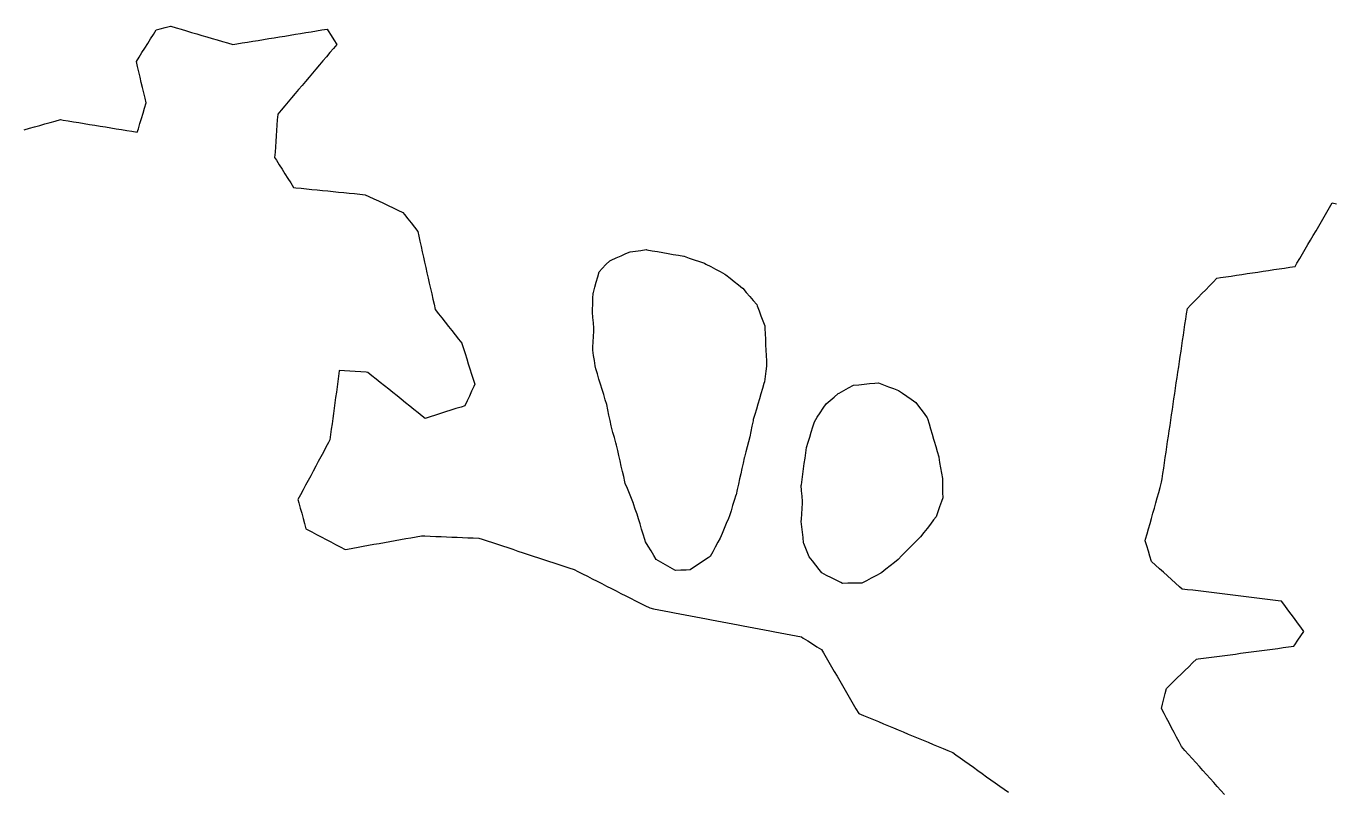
# Model space of a CAD drawing. Header units: millimetres. Extents: x 165 to 2352, y 1753 to 3323.
# Drawn here: x 1573.4 to 1816.4, y 1949.3 to 2091.5 of the extents above; entities that cross this region are included whole.
import ezdxf

# ---------------------------------------------------------------- set-up
doc = ezdxf.new("R2010")
doc.units = ezdxf.units.MM
for name, color, linetype in [('ALL_HOLES', 1, 'Continuous'), ('ALL_ISLANDS', 7, 'Continuous'), ('OUTLINE_ISLAND_01', 7, 'Continuous'), ('OUTLINE_ISLAND_01_HOLE_05', 1, 'Continuous'), ('OUTLINE_ISLAND_01_HOLE_09', 1, 'Continuous')]:
    doc.layers.add(name, color=color, linetype=linetype)

msp = doc.modelspace()

# ---------------------------------------------------------------- linework, layer by layer
at = {"layer": 'ALL_HOLES'}
for points in [[(1685.731, 2049.5506), (1686.7226, 2049.68), (1687.7142, 2049.8093), (1688.7058, 2049.9387), (1688.8082, 2049.9207), (1689.7931, 2049.7477), (1690.778, 2049.5746), (1691.7629, 2049.4015), (1692.7478, 2049.2285), (1693.7327, 2049.0554), (1694.7176, 2048.8823), (1695.7025, 2048.7093), (1695.7395, 2048.6968), (1696.687, 2048.377), (1697.6345, 2048.0571), (1698.5819, 2047.7373), (1699.5294, 2047.4175), (1699.8093, 2047.2684), (1700.692, 2046.7984), (1701.5746, 2046.3283), (1702.4573, 2045.8582), (1703.3399, 2045.3882), (1703.5021, 2045.2592), (1704.2848, 2044.6367), (1705.0674, 2044.0143), (1705.8501, 2043.3919), (1706.6328, 2042.7694), (1706.6464, 2042.7535), (1707.2977, 2041.9946), (1707.949, 2041.2358), (1708.6002, 2040.4769), (1709.2515, 2039.7181), (1709.334, 2039.4993), (1709.6866, 2038.5635), (1710.0392, 2037.6278), (1710.3918, 2036.692), (1710.7444, 2035.7562), (1710.7669, 2035.2727), (1710.8133, 2034.2738), (1710.8596, 2033.2749), (1710.906, 2032.2759), (1710.9524, 2031.277), (1710.9988, 2030.2781), (1711.0451, 2029.2792), (1711.0915, 2028.2802), (1710.9617, 2027.3509), (1710.8234, 2026.3605), (1710.6851, 2025.3701), (1710.5962, 2025.0682), (1710.3136, 2024.109), (1710.031, 2023.1498), (1709.7484, 2022.1905), (1709.4658, 2021.2313), (1709.1832, 2020.2721), (1708.9006, 2019.3128), (1708.618, 2018.3536), (1708.5666, 2018.1062), (1708.3629, 2017.1272), (1708.1592, 2016.1481), (1707.9555, 2015.1691), (1707.7518, 2014.1901), (1707.5011, 2013.3074), (1707.2279, 2012.3454), (1706.9548, 2011.3835), (1706.9187, 2011.2206), (1706.7025, 2010.2442), (1706.4864, 2009.2679), (1706.2702, 2008.2915), (1706.0541, 2007.3152), (1705.8379, 2006.3388), (1705.6217, 2005.3625), (1705.4056, 2004.3861), (1705.3697, 2004.2711), (1705.0724, 2003.3163), (1704.7751, 2002.3615), (1704.4777, 2001.4068), (1704.1804, 2000.452), (1703.9757, 1999.9668), (1703.587, 1999.0454), (1703.1983, 1998.1241), (1702.8096, 1997.2027), (1702.4209, 1996.2813), (1702.0199, 1995.5397), (1701.5442, 1994.6601), (1701.0685, 1993.7805), (1700.5928, 1992.9009), (1700.196, 1992.6349), (1699.3653, 1992.0782), (1698.5346, 1991.5215), (1697.7039, 1990.9648), (1696.8732, 1990.4081), (1696.1437, 1990.3775), (1695.1446, 1990.3356), (1694.1455, 1990.2938), (1694.0213, 1990.3656), (1693.1558, 1990.8665), (1692.2903, 1991.3673), (1691.4248, 1991.8682), (1690.5592, 1992.3691), (1690.1122, 1993.0986), (1689.5897, 1993.9513), (1689.0673, 1994.8039), (1688.5448, 1995.6566), (1688.4194, 1996.0751), (1688.1322, 1997.0329), (1687.8451, 1997.9908), (1687.5579, 1998.9487), (1687.2707, 1999.9066), (1686.986, 2000.763), (1686.6706, 2001.7119), (1686.3551, 2002.6609), (1686.3222, 2002.7412), (1685.9431, 2003.6666), (1685.5641, 2004.592), (1685.1851, 2005.5174), (1684.806, 2006.4428), (1684.7302, 2006.7728), (1684.5061, 2007.7474), (1684.2821, 2008.722), (1684.058, 2009.6965), (1683.834, 2010.6711), (1683.6099, 2011.6457), (1683.3858, 2012.6203), (1683.1618, 2013.5949), (1683.0351, 2014.0496), (1682.7668, 2015.0129), (1682.4984, 2015.9763), (1682.23, 2016.9396), (1682.1745, 2017.2103), (1681.9737, 2018.1899), (1681.7728, 2019.1695), (1681.5719, 2020.1491), (1681.3711, 2021.1287), (1681.0865, 2022.0497), (1680.7913, 2023.0051), (1680.4961, 2023.9606), (1680.2008, 2024.916), (1679.9056, 2025.8714), (1679.6104, 2026.8268), (1679.3152, 2027.7823), (1679.2287, 2028.3186), (1679.0697, 2029.3058), (1678.9106, 2030.2931), (1678.7515, 2031.2804), (1678.7859, 2031.8075), (1678.8511, 2032.8054), (1678.9163, 2033.8033), (1678.9815, 2034.8011), (1678.9414, 2035.3263), (1678.8654, 2036.3234), (1678.7893, 2037.3205), (1678.7133, 2038.3176), (1678.7288, 2038.8329), (1678.759, 2039.8325), (1678.7892, 2040.832), (1678.8193, 2041.8316), (1678.8654, 2041.9922), (1679.1407, 2042.9536), (1679.4161, 2043.9149), (1679.6915, 2044.8762), (1679.9669, 2045.8376), (1680.5218, 2046.4231), (1681.2097, 2047.1489), (1681.8976, 2047.8747), (1682.1824, 2047.9992), (1683.0987, 2048.3998), (1684.0149, 2048.8004), (1684.9312, 2049.201)], [(1731.9225, 2025.1953), (1732.8537, 2024.8309), (1733.7849, 2024.4665), (1734.7161, 2024.102), (1735.6474, 2023.7376), (1736.3489, 2023.2551), (1737.1729, 2022.6884), (1737.9968, 2022.1217), (1738.8207, 2021.555), (1739.1836, 2021.0692), (1739.782, 2020.268), (1740.3805, 2019.4668), (1740.9789, 2018.6656), (1741.0174, 2018.5363), (1741.303, 2017.578), (1741.5885, 2016.6196), (1741.8741, 2015.6612), (1742.1596, 2014.7029), (1742.2648, 2014.337), (1742.5411, 2013.3759), (1742.8174, 2012.4148), (1743.0937, 2011.4537), (1743.1094, 2011.3622), (1743.2784, 2010.3766), (1743.4474, 2009.3909), (1743.6165, 2008.4053), (1743.7855, 2007.4197), (1743.7956, 2006.7901), (1743.8117, 2005.7902), (1743.8278, 2004.7904), (1743.8439, 2003.7905), (1743.5984, 2003.0958), (1743.2652, 2002.1529), (1742.932, 2001.21), (1742.5988, 2000.2672), (1742.159, 1999.7014), (1741.5452, 1998.9119), (1740.9315, 1998.1224), (1740.3177, 1997.3329), (1739.7039, 1996.5434), (1739.0614, 1995.8985), (1738.3556, 1995.1901), (1737.6498, 1994.4817), (1736.944, 1993.7733), (1736.2382, 1993.0649), (1735.5324, 1992.3565), (1734.8478, 1991.7992), (1734.0723, 1991.1679), (1733.2967, 1990.5366), (1732.5212, 1989.9054), (1732.3193, 1989.7993), (1731.4339, 1989.3344), (1730.5486, 1988.8694), (1729.6633, 1988.4044), (1728.778, 1987.9394), (1728.2105, 1987.935), (1727.2105, 1987.9272), (1726.2105, 1987.9194), (1725.2106, 1987.9116), (1724.9229, 1988.0548), (1724.0277, 1988.5005), (1723.1325, 1988.9461), (1722.2373, 1989.3918), (1721.3421, 1989.8374), (1720.8478, 1990.4797), (1720.2378, 1991.2722), (1719.6279, 1992.0646), (1719.018, 1992.8571), (1718.7567, 1993.4813), (1718.3705, 1994.4038), (1717.9844, 1995.3262), (1717.9713, 1995.4468), (1717.8634, 1996.4409), (1717.7555, 1997.4351), (1717.6476, 1998.4292), (1717.5397, 1999.4234), (1717.5676, 1999.8425), (1717.6341, 2000.8403), (1717.7006, 2001.8381), (1717.767, 2002.8359), (1717.746, 2003.1421), (1717.6774, 2004.1398), (1717.6089, 2005.1374), (1717.5403, 2006.135), (1717.5511, 2006.2124), (1717.6893, 2007.2028), (1717.8275, 2008.1932), (1717.9657, 2009.1836), (1718.1039, 2010.174), (1718.2421, 2011.1645), (1718.3802, 2012.1549), (1718.5184, 2013.1453), (1718.5262, 2013.1707), (1718.819, 2014.1269), (1719.1118, 2015.083), (1719.4046, 2016.0392), (1719.6974, 2016.9954), (1719.9902, 2017.9515), (1720.522, 2018.7724), (1721.0657, 2019.6116), (1721.6094, 2020.4509), (1722.1531, 2021.2902), (1722.8842, 2021.8972), (1723.6536, 2022.536), (1724.423, 2023.1748), (1724.601, 2023.2737), (1725.4751, 2023.7594), (1726.3492, 2024.2451), (1727.2233, 2024.7309), (1727.2669, 2024.7352), (1728.2621, 2024.8335), (1729.2572, 2024.9319), (1730.2524, 2025.0303), (1731.2475, 2025.1286)]]:
    msp.add_lwpolyline(points, close=True, dxfattribs=at)
at = {"layer": 'ALL_ISLANDS'}
for points in [[(1573.0012, 2072.2228), (1573.9645, 2072.4913), (1574.9278, 2072.7597), (1575.8911, 2073.0282), (1576.8544, 2073.2967), (1577.8177, 2073.5651), (1578.781, 2073.8336), (1579.7443, 2074.102), (1580.2163, 2074.0252), (1581.2033, 2073.8644), (1582.1903, 2073.7037), (1583.1773, 2073.543), (1584.1643, 2073.3823), (1585.1513, 2073.2215), (1586.1383, 2073.0608), (1587.1253, 2072.9001), (1588.1123, 2072.7394), (1589.0993, 2072.5786), (1590.0863, 2072.4179), (1591.0733, 2072.2572), (1592.0603, 2072.0964), (1593.0473, 2071.9357), (1594.0343, 2071.775), (1594.2299, 2072.4198), (1594.5202, 2073.3767), (1594.8106, 2074.3336), (1595.1009, 2075.2906), (1595.3912, 2076.2475), (1595.6815, 2077.2044), (1595.4675, 2078.1158), (1595.2388, 2079.0893), (1595.0102, 2080.0628), (1594.7815, 2081.0363), (1594.5529, 2082.0098), (1594.3242, 2082.9833), (1594.0955, 2083.9568), (1593.8669, 2084.9303), (1594.3662, 2085.7228), (1594.8992, 2086.5688), (1595.4323, 2087.4149), (1595.9654, 2088.261), (1596.4985, 2089.107), (1597.0315, 2089.9531), (1597.5646, 2090.7992), (1598.2584, 2090.9793), (1599.2263, 2091.2307), (1600.1942, 2091.4821), (1600.2805, 2091.4567), (1601.2399, 2091.1748), (1602.1994, 2090.8929), (1603.1588, 2090.611), (1604.1182, 2090.3291), (1605.0777, 2090.0472), (1606.0371, 2089.7653), (1606.9966, 2089.4834), (1607.956, 2089.2015), (1608.9155, 2088.9196), (1609.8749, 2088.6377), (1610.8344, 2088.3558), (1611.7938, 2088.074), (1612.5759, 2088.2016), (1613.5629, 2088.3626), (1614.5498, 2088.5236), (1615.5368, 2088.6846), (1616.5237, 2088.8457), (1617.5107, 2089.0067), (1618.4976, 2089.1677), (1619.4846, 2089.3288), (1620.4715, 2089.4898), (1621.4585, 2089.6508), (1622.4454, 2089.8118), (1623.4323, 2089.9729), (1624.4193, 2090.1339), (1625.4062, 2090.2949), (1626.3932, 2090.456), (1627.3801, 2090.617), (1628.3671, 2090.778), (1629.354, 2090.9391), (1629.5525, 2090.6145), (1630.0741, 2089.7613), (1630.5957, 2088.9081), (1631.1173, 2088.0549), (1630.5005, 2087.3273), (1629.8539, 2086.5644), (1629.2074, 2085.8016), (1628.5608, 2085.0388), (1627.9142, 2084.2759), (1627.2676, 2083.5131), (1626.621, 2082.7503), (1625.9744, 2081.9874), (1625.3278, 2081.2246), (1624.6812, 2080.4618), (1624.0346, 2079.6989), (1623.388, 2078.9361), (1622.7414, 2078.1733), (1622.0948, 2077.4104), (1621.4482, 2076.6476), (1620.8016, 2075.8848), (1620.155, 2075.1219), (1620.1503, 2075.0554), (1620.0789, 2074.058), (1620.0076, 2073.0605), (1619.9363, 2072.0631), (1619.8649, 2071.0656), (1619.7936, 2070.0682), (1619.7223, 2069.0707), (1619.6509, 2068.0733), (1619.5796, 2067.0758), (1619.9024, 2066.5622), (1620.4344, 2065.7154), (1620.9665, 2064.8687), (1621.4986, 2064.022), (1622.0306, 2063.1753), (1622.5627, 2062.3286), (1623.0947, 2061.4819), (1623.4913, 2061.4425), (1624.4864, 2061.3437), (1625.4815, 2061.2449), (1626.4766, 2061.1462), (1627.4717, 2061.0474), (1628.4668, 2060.9486), (1629.4619, 2060.8498), (1630.457, 2060.751), (1631.4521, 2060.6522), (1632.4472, 2060.5534), (1633.4423, 2060.4546), (1634.4375, 2060.3558), (1635.4326, 2060.257), (1636.4277, 2060.1582), (1637.098, 2059.8398), (1638.0013, 2059.4107), (1638.9046, 2058.9816), (1639.8078, 2058.5526), (1640.7111, 2058.1235), (1641.6144, 2057.6944), (1642.5176, 2057.2654), (1643.4209, 2056.8363), (1643.7073, 2056.4739), (1644.3274, 2055.6894), (1644.9474, 2054.9049), (1645.5675, 2054.1203), (1646.1876, 2053.3358), (1646.3815, 2052.4717), (1646.6005, 2051.496), (1646.8195, 2050.5202), (1647.0385, 2049.5445), (1647.2575, 2048.5688), (1647.4765, 2047.5931), (1647.6955, 2046.6173), (1647.9145, 2045.6416), (1648.1335, 2044.6659), (1648.3525, 2043.6902), (1648.5715, 2042.7144), (1648.7905, 2041.7387), (1649.0095, 2040.763), (1649.2285, 2039.7873), (1649.4475, 2038.8115), (1650.058, 2038.0336), (1650.6754, 2037.247), (1651.2928, 2036.4603), (1651.9102, 2035.6737), (1652.5276, 2034.887), (1653.145, 2034.1004), (1653.7624, 2033.3138), (1654.3798, 2032.5271), (1654.382, 2032.5203), (1654.6882, 2031.5684), (1654.9945, 2030.6164), (1655.3007, 2029.6644), (1655.6069, 2028.7125), (1655.9132, 2027.7605), (1656.2194, 2026.8086), (1656.5256, 2025.8566), (1656.8318, 2024.9047), (1656.651, 2024.5222), (1656.2235, 2023.6181), (1655.7961, 2022.7141), (1655.3686, 2021.8101), (1654.9411, 2020.906), (1654.2471, 2020.6864), (1653.2938, 2020.3846), (1652.3404, 2020.0828), (1651.387, 2019.781), (1650.4336, 2019.4792), (1649.4803, 2019.1774), (1648.5269, 2018.8756), (1647.5735, 2018.5738), (1647.044, 2018.997), (1646.2629, 2019.6214), (1645.4818, 2020.2458), (1644.7007, 2020.8702), (1643.9196, 2021.4946), (1643.1385, 2022.119), (1642.3574, 2022.7434), (1641.5763, 2023.3678), (1640.7952, 2023.9922), (1640.0141, 2024.6166), (1639.233, 2025.241), (1638.4519, 2025.8654), (1637.6708, 2026.4898), (1636.8897, 2027.1142), (1636.5833, 2027.1354), (1635.5857, 2027.2044), (1634.5881, 2027.2735), (1633.5904, 2027.3425), (1632.5928, 2027.4115), (1631.5952, 2027.4806), (1631.5899, 2027.4409), (1631.4567, 2026.4498), (1631.3234, 2025.4588), (1631.1902, 2024.4677), (1631.0569, 2023.4766), (1630.9237, 2022.4855), (1630.7905, 2021.4944), (1630.6572, 2020.5033), (1630.524, 2019.5122), (1630.3908, 2018.5212), (1630.2575, 2017.5301), (1630.1243, 2016.539), (1629.9911, 2015.5479), (1629.8578, 2014.5568), (1629.5982, 2014.0737), (1629.1249, 2013.1928), (1628.6515, 2012.3119), (1628.1782, 2011.431), (1627.7049, 2010.5501), (1627.2316, 2009.6692), (1626.7582, 2008.7884), (1626.2849, 2007.9075), (1625.8116, 2007.0266), (1625.3382, 2006.1457), (1624.8649, 2005.2648), (1624.3916, 2004.3839), (1623.9182, 2003.5031), (1624.0875, 2002.8794), (1624.3494, 2001.9144), (1624.6114, 2000.9493), (1624.8733, 1999.9842), (1625.1352, 1999.0191), (1625.3972, 1998.054), (1625.602, 1997.9458), (1626.4861, 1997.4785), (1627.3702, 1997.0113), (1628.2544, 1996.544), (1629.1385, 1996.0768), (1630.0226, 1995.6095), (1630.9067, 1995.1423), (1631.7909, 1994.675), (1632.675, 1994.2078), (1633.1228, 1994.2876), (1634.1073, 1994.4631), (1635.0918, 1994.6386), (1636.0763, 1994.814), (1637.0608, 1994.9895), (1638.0453, 1995.165), (1639.0297, 1995.3405), (1640.0142, 1995.516), (1640.9987, 1995.6914), (1641.9832, 1995.8669), (1642.9677, 1996.0424), (1643.9522, 1996.2179), (1644.9366, 1996.3934), (1645.9211, 1996.5688), (1646.9056, 1996.7443), (1647.5386, 1996.7189), (1648.5378, 1996.6787), (1649.537, 1996.6386), (1650.5362, 1996.5984), (1651.5354, 1996.5583), (1652.5346, 1996.5181), (1653.5338, 1996.478), (1654.533, 1996.4378), (1655.5322, 1996.3977), (1656.5314, 1996.3575), (1657.5306, 1996.3174), (1658.1785, 1996.1048), (1659.1287, 1995.793), (1660.0788, 1995.4812), (1661.029, 1995.1694), (1661.9791, 1994.8577), (1662.9293, 1994.5459), (1663.8794, 1994.2341), (1664.8296, 1993.9223), (1665.7798, 1993.6105), (1666.7299, 1993.2988), (1667.6801, 1992.987), (1668.6302, 1992.6752), (1669.5804, 1992.3634), (1670.5305, 1992.0516), (1671.4807, 1991.7399), (1672.4308, 1991.4281), (1673.381, 1991.1163), (1674.3311, 1990.8045), (1675.2813, 1990.4927), (1675.9813, 1990.1362), (1676.8724, 1989.6824), (1677.7635, 1989.2286), (1678.6545, 1988.7748), (1679.5456, 1988.3209), (1680.4367, 1987.8671), (1681.3278, 1987.4133), (1682.2189, 1986.9594), (1683.11, 1986.5056), (1684.0011, 1986.0518), (1684.8922, 1985.598), (1685.7833, 1985.1441), (1686.6744, 1984.6903), (1687.5654, 1984.2365), (1688.4565, 1983.7826), (1689.3476, 1983.3288), (1690.0578, 1983.1932), (1691.0401, 1983.0056), (1692.0223, 1982.818), (1693.0046, 1982.6304), (1693.9868, 1982.4428), (1694.9691, 1982.2552), (1695.9513, 1982.0676), (1696.9335, 1981.88), (1697.9158, 1981.6924), (1698.898, 1981.5048), (1699.8803, 1981.3172), (1700.8625, 1981.1297), (1701.8448, 1980.9421), (1702.827, 1980.7545), (1703.8093, 1980.5669), (1704.7915, 1980.3793), (1705.7738, 1980.1917), (1706.756, 1980.0041), (1707.7383, 1979.8165), (1708.7205, 1979.6289), (1709.7028, 1979.4413), (1710.685, 1979.2537), (1711.6672, 1979.0661), (1712.6495, 1978.8785), (1713.6317, 1978.6909), (1714.614, 1978.5033), (1715.5962, 1978.3157), (1716.5785, 1978.1282), (1717.5607, 1977.9406), (1717.901, 1977.7282), (1718.7493, 1977.1987), (1719.5977, 1976.6692), (1720.446, 1976.1397), (1721.2943, 1975.6103), (1721.6709, 1974.9643), (1722.1746, 1974.1004), (1722.6782, 1973.2365), (1723.1819, 1972.3726), (1723.6856, 1971.5087), (1724.1892, 1970.6448), (1724.6929, 1969.7809), (1725.1965, 1968.917), (1725.7002, 1968.0531), (1726.2039, 1967.1892), (1726.7075, 1966.3253), (1727.2112, 1965.4614), (1727.7148, 1964.5975), (1728.2185, 1963.7336), (1729.1262, 1963.3563), (1730.0496, 1962.9724), (1730.9729, 1962.5885), (1731.8963, 1962.2046), (1732.8197, 1961.8208), (1733.7431, 1961.4369), (1734.6665, 1961.053), (1735.5899, 1960.6692), (1736.5133, 1960.2853), (1737.4367, 1959.9014), (1738.36, 1959.5176), (1739.2834, 1959.1337), (1740.2068, 1958.7498), (1741.1302, 1958.366), (1742.0536, 1957.9821), (1742.977, 1957.5982), (1743.9004, 1957.2144), (1744.8238, 1956.8305), (1745.7471, 1956.4466), (1746.3098, 1956.0443), (1747.1233, 1955.4626), (1747.9367, 1954.881), (1748.7502, 1954.2993), (1749.5636, 1953.7177), (1750.377, 1953.136), (1751.1905, 1952.5544), (1752.0039, 1951.9728), (1752.8174, 1951.3911), (1753.6308, 1950.8095), (1754.4442, 1950.2278), (1755.2577, 1949.6462), (1756.0711, 1949.0645)], [(1796.2474, 1948.6677), (1795.5807, 1949.413), (1794.9139, 1950.1583), (1794.2472, 1950.9036), (1793.5804, 1951.6488), (1792.9136, 1952.3941), (1792.2469, 1953.1394), (1791.5801, 1953.8847), (1790.9134, 1954.6299), (1790.2466, 1955.3752), (1789.5799, 1956.1205), (1788.9131, 1956.8658), (1788.2463, 1957.611), (1787.8182, 1958.4234), (1787.352, 1959.3081), (1786.8858, 1960.1927), (1786.4196, 1961.0774), (1785.9534, 1961.9621), (1785.4871, 1962.8467), (1785.0209, 1963.7314), (1784.5547, 1964.6161), (1784.7581, 1965.4672), (1784.9905, 1966.4398), (1785.2229, 1967.4124), (1785.4553, 1968.385), (1786.0218, 1968.9348), (1786.7394, 1969.6312), (1787.457, 1970.3276), (1788.1747, 1971.024), (1788.8923, 1971.7205), (1789.6099, 1972.4169), (1790.3275, 1973.1133), (1791.0452, 1973.8098), (1791.3374, 1973.8487), (1792.3287, 1973.9808), (1793.3199, 1974.1128), (1794.3112, 1974.2449), (1795.3024, 1974.377), (1796.2936, 1974.509), (1797.2849, 1974.6411), (1798.2761, 1974.7732), (1799.2674, 1974.9052), (1800.2586, 1975.0373), (1801.2498, 1975.1694), (1802.2411, 1975.3014), (1803.2323, 1975.4335), (1804.2236, 1975.5656), (1805.2148, 1975.6977), (1806.206, 1975.8297), (1807.1973, 1975.9618), (1808.1885, 1976.0939), (1809.1798, 1976.2259), (1809.3542, 1976.487), (1809.9096, 1977.3186), (1810.4651, 1978.1501), (1811.0206, 1978.9816), (1810.4429, 1979.7649), (1809.8494, 1980.5697), (1809.2558, 1981.3745), (1808.6623, 1982.1793), (1808.0687, 1982.9841), (1807.4752, 1983.7889), (1806.8817, 1984.5937), (1806.2457, 1984.6714), (1805.2531, 1984.7927), (1804.2604, 1984.914), (1803.2678, 1985.0353), (1802.2752, 1985.1567), (1801.2826, 1985.278), (1800.29, 1985.3993), (1799.2974, 1985.5206), (1798.3048, 1985.6419), (1797.3122, 1985.7633), (1796.3195, 1985.8846), (1795.3269, 1986.0059), (1794.3343, 1986.1272), (1793.3417, 1986.2485), (1792.3491, 1986.3699), (1791.3565, 1986.4912), (1790.3639, 1986.6125), (1789.3712, 1986.7338), (1788.3786, 1986.8551), (1787.9008, 1987.2847), (1787.157, 1987.9532), (1786.4133, 1988.6217), (1785.6696, 1989.2902), (1784.9259, 1989.9587), (1784.1822, 1990.6272), (1783.4385, 1991.2957), (1782.6948, 1991.9642), (1782.6845, 1991.9974), (1782.3899, 1992.9531), (1782.0954, 1993.9087), (1781.8008, 1994.8643), (1781.5063, 1995.82), (1781.5921, 1996.1252), (1781.8627, 1997.0879), (1782.1333, 1998.0505), (1782.4039, 1999.0132), (1782.6745, 1999.9759), (1782.9452, 2000.9386), (1783.2158, 2001.9013), (1783.4864, 2002.864), (1783.757, 2003.8267), (1784.0276, 2004.7894), (1784.2983, 2005.752), (1784.5689, 2006.7147), (1784.6636, 2007.3546), (1784.81, 2008.3438), (1784.9564, 2009.333), (1785.1028, 2010.3222), (1785.2492, 2011.3114), (1785.3956, 2012.3007), (1785.542, 2013.2899), (1785.6885, 2014.2791), (1785.8349, 2015.2683), (1785.9813, 2016.2576), (1786.1277, 2017.2468), (1786.2741, 2018.236), (1786.4205, 2019.2252), (1786.5669, 2020.2145), (1786.7133, 2021.2037), (1786.8597, 2022.1929), (1787.0062, 2023.1821), (1787.1526, 2024.1714), (1787.299, 2025.1606), (1787.4454, 2026.1498), (1787.5918, 2027.139), (1787.7382, 2028.1283), (1787.8846, 2029.1175), (1788.031, 2030.1067), (1788.1774, 2031.0959), (1788.3239, 2032.0851), (1788.4703, 2033.0744), (1788.6167, 2034.0636), (1788.7631, 2035.0528), (1788.9095, 2036.042), (1789.0559, 2037.0313), (1789.2023, 2038.0205), (1789.3487, 2039.0097), (1789.9593, 2039.6318), (1790.6598, 2040.3455), (1791.3603, 2041.0592), (1792.0607, 2041.7728), (1792.7612, 2042.4865), (1793.4617, 2043.2002), (1794.1622, 2043.9139), (1794.8626, 2044.6275), (1795.5466, 2044.7307), (1796.5355, 2044.8797), (1797.5243, 2045.0288), (1798.5131, 2045.1779), (1799.5019, 2045.327), (1800.4908, 2045.4761), (1801.4796, 2045.6251), (1802.4684, 2045.7742), (1803.4572, 2045.9233), (1804.4461, 2046.0724), (1805.4349, 2046.2215), (1806.4237, 2046.3705), (1807.4125, 2046.5196), (1808.4014, 2046.6687), (1809.3902, 2046.8178), (1809.7418, 2047.4173), (1810.2476, 2048.2799), (1810.7535, 2049.1425), (1811.2594, 2050.0051), (1811.7652, 2050.8677), (1812.2711, 2051.7303), (1812.777, 2052.593), (1813.2828, 2053.4556), (1813.7887, 2054.3182), (1814.2946, 2055.1808), (1814.8004, 2056.0434), (1815.3063, 2056.906), (1815.8122, 2057.7686), (1816.3181, 2058.6312), (1817.119, 2058.4692)]]:
    msp.add_lwpolyline(points, dxfattribs=at)
at = {"layer": 'OUTLINE_ISLAND_01'}
for points in [[(1573.0012, 2072.2228), (1573.9645, 2072.4913), (1574.9278, 2072.7597), (1575.8911, 2073.0282), (1576.8544, 2073.2967), (1577.8177, 2073.5651), (1578.781, 2073.8336), (1579.7443, 2074.102), (1580.2163, 2074.0252), (1581.2033, 2073.8644), (1582.1903, 2073.7037), (1583.1773, 2073.543), (1584.1643, 2073.3823), (1585.1513, 2073.2215), (1586.1383, 2073.0608), (1587.1253, 2072.9001), (1588.1123, 2072.7394), (1589.0993, 2072.5786), (1590.0863, 2072.4179), (1591.0733, 2072.2572), (1592.0603, 2072.0964), (1593.0473, 2071.9357), (1594.0343, 2071.775), (1594.2299, 2072.4198), (1594.5202, 2073.3767), (1594.8106, 2074.3336), (1595.1009, 2075.2906), (1595.3912, 2076.2475), (1595.6815, 2077.2044), (1595.4675, 2078.1158), (1595.2388, 2079.0893), (1595.0102, 2080.0628), (1594.7815, 2081.0363), (1594.5529, 2082.0098), (1594.3242, 2082.9833), (1594.0955, 2083.9568), (1593.8669, 2084.9303), (1594.3662, 2085.7228), (1594.8992, 2086.5688), (1595.4323, 2087.4149), (1595.9654, 2088.261), (1596.4985, 2089.107), (1597.0315, 2089.9531), (1597.5646, 2090.7992), (1598.2584, 2090.9793), (1599.2263, 2091.2307), (1600.1942, 2091.4821), (1600.2805, 2091.4567), (1601.2399, 2091.1748), (1602.1994, 2090.8929), (1603.1588, 2090.611), (1604.1182, 2090.3291), (1605.0777, 2090.0472), (1606.0371, 2089.7653), (1606.9966, 2089.4834), (1607.956, 2089.2015), (1608.9155, 2088.9196), (1609.8749, 2088.6377), (1610.8344, 2088.3558), (1611.7938, 2088.074), (1612.5759, 2088.2016), (1613.5629, 2088.3626), (1614.5498, 2088.5236), (1615.5368, 2088.6846), (1616.5237, 2088.8457), (1617.5107, 2089.0067), (1618.4976, 2089.1677), (1619.4846, 2089.3288), (1620.4715, 2089.4898), (1621.4585, 2089.6508), (1622.4454, 2089.8118), (1623.4323, 2089.9729), (1624.4193, 2090.1339), (1625.4062, 2090.2949), (1626.3932, 2090.456), (1627.3801, 2090.617), (1628.3671, 2090.778), (1629.354, 2090.9391), (1629.5525, 2090.6145), (1630.0741, 2089.7613), (1630.5957, 2088.9081), (1631.1173, 2088.0549), (1630.5005, 2087.3273), (1629.8539, 2086.5644), (1629.2074, 2085.8016), (1628.5608, 2085.0388), (1627.9142, 2084.2759), (1627.2676, 2083.5131), (1626.621, 2082.7503), (1625.9744, 2081.9874), (1625.3278, 2081.2246), (1624.6812, 2080.4618), (1624.0346, 2079.6989), (1623.388, 2078.9361), (1622.7414, 2078.1733), (1622.0948, 2077.4104), (1621.4482, 2076.6476), (1620.8016, 2075.8848), (1620.155, 2075.1219), (1620.1503, 2075.0554), (1620.0789, 2074.058), (1620.0076, 2073.0605), (1619.9363, 2072.0631), (1619.8649, 2071.0656), (1619.7936, 2070.0682), (1619.7223, 2069.0707), (1619.6509, 2068.0733), (1619.5796, 2067.0758), (1619.9024, 2066.5622), (1620.4344, 2065.7154), (1620.9665, 2064.8687), (1621.4986, 2064.022), (1622.0306, 2063.1753), (1622.5627, 2062.3286), (1623.0947, 2061.4819), (1623.4913, 2061.4425), (1624.4864, 2061.3437), (1625.4815, 2061.2449), (1626.4766, 2061.1462), (1627.4717, 2061.0474), (1628.4668, 2060.9486), (1629.4619, 2060.8498), (1630.457, 2060.751), (1631.4521, 2060.6522), (1632.4472, 2060.5534), (1633.4423, 2060.4546), (1634.4375, 2060.3558), (1635.4326, 2060.257), (1636.4277, 2060.1582), (1637.098, 2059.8398), (1638.0013, 2059.4107), (1638.9046, 2058.9816), (1639.8078, 2058.5526), (1640.7111, 2058.1235), (1641.6144, 2057.6944), (1642.5176, 2057.2654), (1643.4209, 2056.8363), (1643.7073, 2056.4739), (1644.3274, 2055.6894), (1644.9474, 2054.9049), (1645.5675, 2054.1203), (1646.1876, 2053.3358), (1646.3815, 2052.4717), (1646.6005, 2051.496), (1646.8195, 2050.5202), (1647.0385, 2049.5445), (1647.2575, 2048.5688), (1647.4765, 2047.5931), (1647.6955, 2046.6173), (1647.9145, 2045.6416), (1648.1335, 2044.6659), (1648.3525, 2043.6902), (1648.5715, 2042.7144), (1648.7905, 2041.7387), (1649.0095, 2040.763), (1649.2285, 2039.7873), (1649.4475, 2038.8115), (1650.058, 2038.0336), (1650.6754, 2037.247), (1651.2928, 2036.4603), (1651.9102, 2035.6737), (1652.5276, 2034.887), (1653.145, 2034.1004), (1653.7624, 2033.3138), (1654.3798, 2032.5271), (1654.382, 2032.5203), (1654.6882, 2031.5684), (1654.9945, 2030.6164), (1655.3007, 2029.6644), (1655.6069, 2028.7125), (1655.9132, 2027.7605), (1656.2194, 2026.8086), (1656.5256, 2025.8566), (1656.8318, 2024.9047), (1656.651, 2024.5222), (1656.2235, 2023.6181), (1655.7961, 2022.7141), (1655.3686, 2021.8101), (1654.9411, 2020.906), (1654.2471, 2020.6864), (1653.2938, 2020.3846), (1652.3404, 2020.0828), (1651.387, 2019.781), (1650.4336, 2019.4792), (1649.4803, 2019.1774), (1648.5269, 2018.8756), (1647.5735, 2018.5738), (1647.044, 2018.997), (1646.2629, 2019.6214), (1645.4818, 2020.2458), (1644.7007, 2020.8702), (1643.9196, 2021.4946), (1643.1385, 2022.119), (1642.3574, 2022.7434), (1641.5763, 2023.3678), (1640.7952, 2023.9922), (1640.0141, 2024.6166), (1639.233, 2025.241), (1638.4519, 2025.8654), (1637.6708, 2026.4898), (1636.8897, 2027.1142), (1636.5833, 2027.1354), (1635.5857, 2027.2044), (1634.5881, 2027.2735), (1633.5904, 2027.3425), (1632.5928, 2027.4115), (1631.5952, 2027.4806), (1631.5899, 2027.4409), (1631.4567, 2026.4498), (1631.3234, 2025.4588), (1631.1902, 2024.4677), (1631.0569, 2023.4766), (1630.9237, 2022.4855), (1630.7905, 2021.4944), (1630.6572, 2020.5033), (1630.524, 2019.5122), (1630.3908, 2018.5212), (1630.2575, 2017.5301), (1630.1243, 2016.539), (1629.9911, 2015.5479), (1629.8578, 2014.5568), (1629.5982, 2014.0737), (1629.1249, 2013.1928), (1628.6515, 2012.3119), (1628.1782, 2011.431), (1627.7049, 2010.5501), (1627.2316, 2009.6692), (1626.7582, 2008.7884), (1626.2849, 2007.9075), (1625.8116, 2007.0266), (1625.3382, 2006.1457), (1624.8649, 2005.2648), (1624.3916, 2004.3839), (1623.9182, 2003.5031), (1624.0875, 2002.8794), (1624.3494, 2001.9144), (1624.6114, 2000.9493), (1624.8733, 1999.9842), (1625.1352, 1999.0191), (1625.3972, 1998.054), (1625.602, 1997.9458), (1626.4861, 1997.4785), (1627.3702, 1997.0113), (1628.2544, 1996.544), (1629.1385, 1996.0768), (1630.0226, 1995.6095), (1630.9067, 1995.1423), (1631.7909, 1994.675), (1632.675, 1994.2078), (1633.1228, 1994.2876), (1634.1073, 1994.4631), (1635.0918, 1994.6386), (1636.0763, 1994.814), (1637.0608, 1994.9895), (1638.0453, 1995.165), (1639.0297, 1995.3405), (1640.0142, 1995.516), (1640.9987, 1995.6914), (1641.9832, 1995.8669), (1642.9677, 1996.0424), (1643.9522, 1996.2179), (1644.9366, 1996.3934), (1645.9211, 1996.5688), (1646.9056, 1996.7443), (1647.5386, 1996.7189), (1648.5378, 1996.6787), (1649.537, 1996.6386), (1650.5362, 1996.5984), (1651.5354, 1996.5583), (1652.5346, 1996.5181), (1653.5338, 1996.478), (1654.533, 1996.4378), (1655.5322, 1996.3977), (1656.5314, 1996.3575), (1657.5306, 1996.3174), (1658.1785, 1996.1048), (1659.1287, 1995.793), (1660.0788, 1995.4812), (1661.029, 1995.1694), (1661.9791, 1994.8577), (1662.9293, 1994.5459), (1663.8794, 1994.2341), (1664.8296, 1993.9223), (1665.7798, 1993.6105), (1666.7299, 1993.2988), (1667.6801, 1992.987), (1668.6302, 1992.6752), (1669.5804, 1992.3634), (1670.5305, 1992.0516), (1671.4807, 1991.7399), (1672.4308, 1991.4281), (1673.381, 1991.1163), (1674.3311, 1990.8045), (1675.2813, 1990.4927), (1675.9813, 1990.1362), (1676.8724, 1989.6824), (1677.7635, 1989.2286), (1678.6545, 1988.7748), (1679.5456, 1988.3209), (1680.4367, 1987.8671), (1681.3278, 1987.4133), (1682.2189, 1986.9594), (1683.11, 1986.5056), (1684.0011, 1986.0518), (1684.8922, 1985.598), (1685.7833, 1985.1441), (1686.6744, 1984.6903), (1687.5654, 1984.2365), (1688.4565, 1983.7826), (1689.3476, 1983.3288), (1690.0578, 1983.1932), (1691.0401, 1983.0056), (1692.0223, 1982.818), (1693.0046, 1982.6304), (1693.9868, 1982.4428), (1694.9691, 1982.2552), (1695.9513, 1982.0676), (1696.9335, 1981.88), (1697.9158, 1981.6924), (1698.898, 1981.5048), (1699.8803, 1981.3172), (1700.8625, 1981.1297), (1701.8448, 1980.9421), (1702.827, 1980.7545), (1703.8093, 1980.5669), (1704.7915, 1980.3793), (1705.7738, 1980.1917), (1706.756, 1980.0041), (1707.7383, 1979.8165), (1708.7205, 1979.6289), (1709.7028, 1979.4413), (1710.685, 1979.2537), (1711.6672, 1979.0661), (1712.6495, 1978.8785), (1713.6317, 1978.6909), (1714.614, 1978.5033), (1715.5962, 1978.3157), (1716.5785, 1978.1282), (1717.5607, 1977.9406), (1717.901, 1977.7282), (1718.7493, 1977.1987), (1719.5977, 1976.6692), (1720.446, 1976.1397), (1721.2943, 1975.6103), (1721.6709, 1974.9643), (1722.1746, 1974.1004), (1722.6782, 1973.2365), (1723.1819, 1972.3726), (1723.6856, 1971.5087), (1724.1892, 1970.6448), (1724.6929, 1969.7809), (1725.1965, 1968.917), (1725.7002, 1968.0531), (1726.2039, 1967.1892), (1726.7075, 1966.3253), (1727.2112, 1965.4614), (1727.7148, 1964.5975), (1728.2185, 1963.7336), (1729.1262, 1963.3563), (1730.0496, 1962.9724), (1730.9729, 1962.5885), (1731.8963, 1962.2046), (1732.8197, 1961.8208), (1733.7431, 1961.4369), (1734.6665, 1961.053), (1735.5899, 1960.6692), (1736.5133, 1960.2853), (1737.4367, 1959.9014), (1738.36, 1959.5176), (1739.2834, 1959.1337), (1740.2068, 1958.7498), (1741.1302, 1958.366), (1742.0536, 1957.9821), (1742.977, 1957.5982), (1743.9004, 1957.2144), (1744.8238, 1956.8305), (1745.7471, 1956.4466), (1746.3098, 1956.0443), (1747.1233, 1955.4626), (1747.9367, 1954.881), (1748.7502, 1954.2993), (1749.5636, 1953.7177), (1750.377, 1953.136), (1751.1905, 1952.5544), (1752.0039, 1951.9728), (1752.8174, 1951.3911), (1753.6308, 1950.8095), (1754.4442, 1950.2278), (1755.2577, 1949.6462), (1756.0711, 1949.0645)], [(1796.2474, 1948.6677), (1795.5807, 1949.413), (1794.9139, 1950.1583), (1794.2472, 1950.9036), (1793.5804, 1951.6488), (1792.9136, 1952.3941), (1792.2469, 1953.1394), (1791.5801, 1953.8847), (1790.9134, 1954.6299), (1790.2466, 1955.3752), (1789.5799, 1956.1205), (1788.9131, 1956.8658), (1788.2463, 1957.611), (1787.8182, 1958.4234), (1787.352, 1959.3081), (1786.8858, 1960.1927), (1786.4196, 1961.0774), (1785.9534, 1961.9621), (1785.4871, 1962.8467), (1785.0209, 1963.7314), (1784.5547, 1964.6161), (1784.7581, 1965.4672), (1784.9905, 1966.4398), (1785.2229, 1967.4124), (1785.4553, 1968.385), (1786.0218, 1968.9348), (1786.7394, 1969.6312), (1787.457, 1970.3276), (1788.1747, 1971.024), (1788.8923, 1971.7205), (1789.6099, 1972.4169), (1790.3275, 1973.1133), (1791.0452, 1973.8098), (1791.3374, 1973.8487), (1792.3287, 1973.9808), (1793.3199, 1974.1128), (1794.3112, 1974.2449), (1795.3024, 1974.377), (1796.2936, 1974.509), (1797.2849, 1974.6411), (1798.2761, 1974.7732), (1799.2674, 1974.9052), (1800.2586, 1975.0373), (1801.2498, 1975.1694), (1802.2411, 1975.3014), (1803.2323, 1975.4335), (1804.2236, 1975.5656), (1805.2148, 1975.6977), (1806.206, 1975.8297), (1807.1973, 1975.9618), (1808.1885, 1976.0939), (1809.1798, 1976.2259), (1809.3542, 1976.487), (1809.9096, 1977.3186), (1810.4651, 1978.1501), (1811.0206, 1978.9816), (1810.4429, 1979.7649), (1809.8494, 1980.5697), (1809.2558, 1981.3745), (1808.6623, 1982.1793), (1808.0687, 1982.9841), (1807.4752, 1983.7889), (1806.8817, 1984.5937), (1806.2457, 1984.6714), (1805.2531, 1984.7927), (1804.2604, 1984.914), (1803.2678, 1985.0353), (1802.2752, 1985.1567), (1801.2826, 1985.278), (1800.29, 1985.3993), (1799.2974, 1985.5206), (1798.3048, 1985.6419), (1797.3122, 1985.7633), (1796.3195, 1985.8846), (1795.3269, 1986.0059), (1794.3343, 1986.1272), (1793.3417, 1986.2485), (1792.3491, 1986.3699), (1791.3565, 1986.4912), (1790.3639, 1986.6125), (1789.3712, 1986.7338), (1788.3786, 1986.8551), (1787.9008, 1987.2847), (1787.157, 1987.9532), (1786.4133, 1988.6217), (1785.6696, 1989.2902), (1784.9259, 1989.9587), (1784.1822, 1990.6272), (1783.4385, 1991.2957), (1782.6948, 1991.9642), (1782.6845, 1991.9974), (1782.3899, 1992.9531), (1782.0954, 1993.9087), (1781.8008, 1994.8643), (1781.5063, 1995.82), (1781.5921, 1996.1252), (1781.8627, 1997.0879), (1782.1333, 1998.0505), (1782.4039, 1999.0132), (1782.6745, 1999.9759), (1782.9452, 2000.9386), (1783.2158, 2001.9013), (1783.4864, 2002.864), (1783.757, 2003.8267), (1784.0276, 2004.7894), (1784.2983, 2005.752), (1784.5689, 2006.7147), (1784.6636, 2007.3546), (1784.81, 2008.3438), (1784.9564, 2009.333), (1785.1028, 2010.3222), (1785.2492, 2011.3114), (1785.3956, 2012.3007), (1785.542, 2013.2899), (1785.6885, 2014.2791), (1785.8349, 2015.2683), (1785.9813, 2016.2576), (1786.1277, 2017.2468), (1786.2741, 2018.236), (1786.4205, 2019.2252), (1786.5669, 2020.2145), (1786.7133, 2021.2037), (1786.8597, 2022.1929), (1787.0062, 2023.1821), (1787.1526, 2024.1714), (1787.299, 2025.1606), (1787.4454, 2026.1498), (1787.5918, 2027.139), (1787.7382, 2028.1283), (1787.8846, 2029.1175), (1788.031, 2030.1067), (1788.1774, 2031.0959), (1788.3239, 2032.0851), (1788.4703, 2033.0744), (1788.6167, 2034.0636), (1788.7631, 2035.0528), (1788.9095, 2036.042), (1789.0559, 2037.0313), (1789.2023, 2038.0205), (1789.3487, 2039.0097), (1789.9593, 2039.6318), (1790.6598, 2040.3455), (1791.3603, 2041.0592), (1792.0607, 2041.7728), (1792.7612, 2042.4865), (1793.4617, 2043.2002), (1794.1622, 2043.9139), (1794.8626, 2044.6275), (1795.5466, 2044.7307), (1796.5355, 2044.8797), (1797.5243, 2045.0288), (1798.5131, 2045.1779), (1799.5019, 2045.327), (1800.4908, 2045.4761), (1801.4796, 2045.6251), (1802.4684, 2045.7742), (1803.4572, 2045.9233), (1804.4461, 2046.0724), (1805.4349, 2046.2215), (1806.4237, 2046.3705), (1807.4125, 2046.5196), (1808.4014, 2046.6687), (1809.3902, 2046.8178), (1809.7418, 2047.4173), (1810.2476, 2048.2799), (1810.7535, 2049.1425), (1811.2594, 2050.0051), (1811.7652, 2050.8677), (1812.2711, 2051.7303), (1812.777, 2052.593), (1813.2828, 2053.4556), (1813.7887, 2054.3182), (1814.2946, 2055.1808), (1814.8004, 2056.0434), (1815.3063, 2056.906), (1815.8122, 2057.7686), (1816.3181, 2058.6312), (1817.119, 2058.4692)]]:
    msp.add_lwpolyline(points, dxfattribs=at)
at = {"layer": 'OUTLINE_ISLAND_01_HOLE_05'}
msp.add_lwpolyline([(1731.9225, 2025.1953), (1732.8537, 2024.8309), (1733.7849, 2024.4665), (1734.7161, 2024.102), (1735.6474, 2023.7376), (1736.3489, 2023.2551), (1737.1729, 2022.6884), (1737.9968, 2022.1217), (1738.8207, 2021.555), (1739.1836, 2021.0692), (1739.782, 2020.268), (1740.3805, 2019.4668), (1740.9789, 2018.6656), (1741.0174, 2018.5363), (1741.303, 2017.578), (1741.5885, 2016.6196), (1741.8741, 2015.6612), (1742.1596, 2014.7029), (1742.2648, 2014.337), (1742.5411, 2013.3759), (1742.8174, 2012.4148), (1743.0937, 2011.4537), (1743.1094, 2011.3622), (1743.2784, 2010.3766), (1743.4474, 2009.3909), (1743.6165, 2008.4053), (1743.7855, 2007.4197), (1743.7956, 2006.7901), (1743.8117, 2005.7902), (1743.8278, 2004.7904), (1743.8439, 2003.7905), (1743.5984, 2003.0958), (1743.2652, 2002.1529), (1742.932, 2001.21), (1742.5988, 2000.2672), (1742.159, 1999.7014), (1741.5452, 1998.9119), (1740.9315, 1998.1224), (1740.3177, 1997.3329), (1739.7039, 1996.5434), (1739.0614, 1995.8985), (1738.3556, 1995.1901), (1737.6498, 1994.4817), (1736.944, 1993.7733), (1736.2382, 1993.0649), (1735.5324, 1992.3565), (1734.8478, 1991.7992), (1734.0723, 1991.1679), (1733.2967, 1990.5366), (1732.5212, 1989.9054), (1732.3193, 1989.7993), (1731.4339, 1989.3344), (1730.5486, 1988.8694), (1729.6633, 1988.4044), (1728.778, 1987.9394), (1728.2105, 1987.935), (1727.2105, 1987.9272), (1726.2105, 1987.9194), (1725.2106, 1987.9116), (1724.9229, 1988.0548), (1724.0277, 1988.5005), (1723.1325, 1988.9461), (1722.2373, 1989.3918), (1721.3421, 1989.8374), (1720.8478, 1990.4797), (1720.2378, 1991.2722), (1719.6279, 1992.0646), (1719.018, 1992.8571), (1718.7567, 1993.4813), (1718.3705, 1994.4038), (1717.9844, 1995.3262), (1717.9713, 1995.4468), (1717.8634, 1996.4409), (1717.7555, 1997.4351), (1717.6476, 1998.4292), (1717.5397, 1999.4234), (1717.5676, 1999.8425), (1717.6341, 2000.8403), (1717.7006, 2001.8381), (1717.767, 2002.8359), (1717.746, 2003.1421), (1717.6774, 2004.1398), (1717.6089, 2005.1374), (1717.5403, 2006.135), (1717.5511, 2006.2124), (1717.6893, 2007.2028), (1717.8275, 2008.1932), (1717.9657, 2009.1836), (1718.1039, 2010.174), (1718.2421, 2011.1645), (1718.3802, 2012.1549), (1718.5184, 2013.1453), (1718.5262, 2013.1707), (1718.819, 2014.1269), (1719.1118, 2015.083), (1719.4046, 2016.0392), (1719.6974, 2016.9954), (1719.9902, 2017.9515), (1720.522, 2018.7724), (1721.0657, 2019.6116), (1721.6094, 2020.4509), (1722.1531, 2021.2902), (1722.8842, 2021.8972), (1723.6536, 2022.536), (1724.423, 2023.1748), (1724.601, 2023.2737), (1725.4751, 2023.7594), (1726.3492, 2024.2451), (1727.2233, 2024.7309), (1727.2669, 2024.7352), (1728.2621, 2024.8335), (1729.2572, 2024.9319), (1730.2524, 2025.0303), (1731.2475, 2025.1286)], close=True, dxfattribs=at)
at = {"layer": 'OUTLINE_ISLAND_01_HOLE_09'}
msp.add_lwpolyline([(1685.731, 2049.5506), (1686.7226, 2049.68), (1687.7142, 2049.8093), (1688.7058, 2049.9387), (1688.8082, 2049.9207), (1689.7931, 2049.7477), (1690.778, 2049.5746), (1691.7629, 2049.4015), (1692.7478, 2049.2285), (1693.7327, 2049.0554), (1694.7176, 2048.8823), (1695.7025, 2048.7093), (1695.7395, 2048.6968), (1696.687, 2048.377), (1697.6345, 2048.0571), (1698.5819, 2047.7373), (1699.5294, 2047.4175), (1699.8093, 2047.2684), (1700.692, 2046.7984), (1701.5746, 2046.3283), (1702.4573, 2045.8582), (1703.3399, 2045.3882), (1703.5021, 2045.2592), (1704.2848, 2044.6367), (1705.0674, 2044.0143), (1705.8501, 2043.3919), (1706.6328, 2042.7694), (1706.6464, 2042.7535), (1707.2977, 2041.9946), (1707.949, 2041.2358), (1708.6002, 2040.4769), (1709.2515, 2039.7181), (1709.334, 2039.4993), (1709.6866, 2038.5635), (1710.0392, 2037.6278), (1710.3918, 2036.692), (1710.7444, 2035.7562), (1710.7669, 2035.2727), (1710.8133, 2034.2738), (1710.8596, 2033.2749), (1710.906, 2032.2759), (1710.9524, 2031.277), (1710.9988, 2030.2781), (1711.0451, 2029.2792), (1711.0915, 2028.2802), (1710.9617, 2027.3509), (1710.8234, 2026.3605), (1710.6851, 2025.3701), (1710.5962, 2025.0682), (1710.3136, 2024.109), (1710.031, 2023.1498), (1709.7484, 2022.1905), (1709.4658, 2021.2313), (1709.1832, 2020.2721), (1708.9006, 2019.3128), (1708.618, 2018.3536), (1708.5666, 2018.1062), (1708.3629, 2017.1272), (1708.1592, 2016.1481), (1707.9555, 2015.1691), (1707.7518, 2014.1901), (1707.5011, 2013.3074), (1707.2279, 2012.3454), (1706.9548, 2011.3835), (1706.9187, 2011.2206), (1706.7025, 2010.2442), (1706.4864, 2009.2679), (1706.2702, 2008.2915), (1706.0541, 2007.3152), (1705.8379, 2006.3388), (1705.6217, 2005.3625), (1705.4056, 2004.3861), (1705.3697, 2004.2711), (1705.0724, 2003.3163), (1704.7751, 2002.3615), (1704.4777, 2001.4068), (1704.1804, 2000.452), (1703.9757, 1999.9668), (1703.587, 1999.0454), (1703.1983, 1998.1241), (1702.8096, 1997.2027), (1702.4209, 1996.2813), (1702.0199, 1995.5397), (1701.5442, 1994.6601), (1701.0685, 1993.7805), (1700.5928, 1992.9009), (1700.196, 1992.6349), (1699.3653, 1992.0782), (1698.5346, 1991.5215), (1697.7039, 1990.9648), (1696.8732, 1990.4081), (1696.1437, 1990.3775), (1695.1446, 1990.3356), (1694.1455, 1990.2938), (1694.0213, 1990.3656), (1693.1558, 1990.8665), (1692.2903, 1991.3673), (1691.4248, 1991.8682), (1690.5592, 1992.3691), (1690.1122, 1993.0986), (1689.5897, 1993.9513), (1689.0673, 1994.8039), (1688.5448, 1995.6566), (1688.4194, 1996.0751), (1688.1322, 1997.0329), (1687.8451, 1997.9908), (1687.5579, 1998.9487), (1687.2707, 1999.9066), (1686.986, 2000.763), (1686.6706, 2001.7119), (1686.3551, 2002.6609), (1686.3222, 2002.7412), (1685.9431, 2003.6666), (1685.5641, 2004.592), (1685.1851, 2005.5174), (1684.806, 2006.4428), (1684.7302, 2006.7728), (1684.5061, 2007.7474), (1684.2821, 2008.722), (1684.058, 2009.6965), (1683.834, 2010.6711), (1683.6099, 2011.6457), (1683.3858, 2012.6203), (1683.1618, 2013.5949), (1683.0351, 2014.0496), (1682.7668, 2015.0129), (1682.4984, 2015.9763), (1682.23, 2016.9396), (1682.1745, 2017.2103), (1681.9737, 2018.1899), (1681.7728, 2019.1695), (1681.5719, 2020.1491), (1681.3711, 2021.1287), (1681.0865, 2022.0497), (1680.7913, 2023.0051), (1680.4961, 2023.9606), (1680.2008, 2024.916), (1679.9056, 2025.8714), (1679.6104, 2026.8268), (1679.3152, 2027.7823), (1679.2287, 2028.3186), (1679.0697, 2029.3058), (1678.9106, 2030.2931), (1678.7515, 2031.2804), (1678.7859, 2031.8075), (1678.8511, 2032.8054), (1678.9163, 2033.8033), (1678.9815, 2034.8011), (1678.9414, 2035.3263), (1678.8654, 2036.3234), (1678.7893, 2037.3205), (1678.7133, 2038.3176), (1678.7288, 2038.8329), (1678.759, 2039.8325), (1678.7892, 2040.832), (1678.8193, 2041.8316), (1678.8654, 2041.9922), (1679.1407, 2042.9536), (1679.4161, 2043.9149), (1679.6915, 2044.8762), (1679.9669, 2045.8376), (1680.5218, 2046.4231), (1681.2097, 2047.1489), (1681.8976, 2047.8747), (1682.1824, 2047.9992), (1683.0987, 2048.3998), (1684.0149, 2048.8004), (1684.9312, 2049.201)], close=True, dxfattribs=at)

doc.saveas('drawing.dxf')
